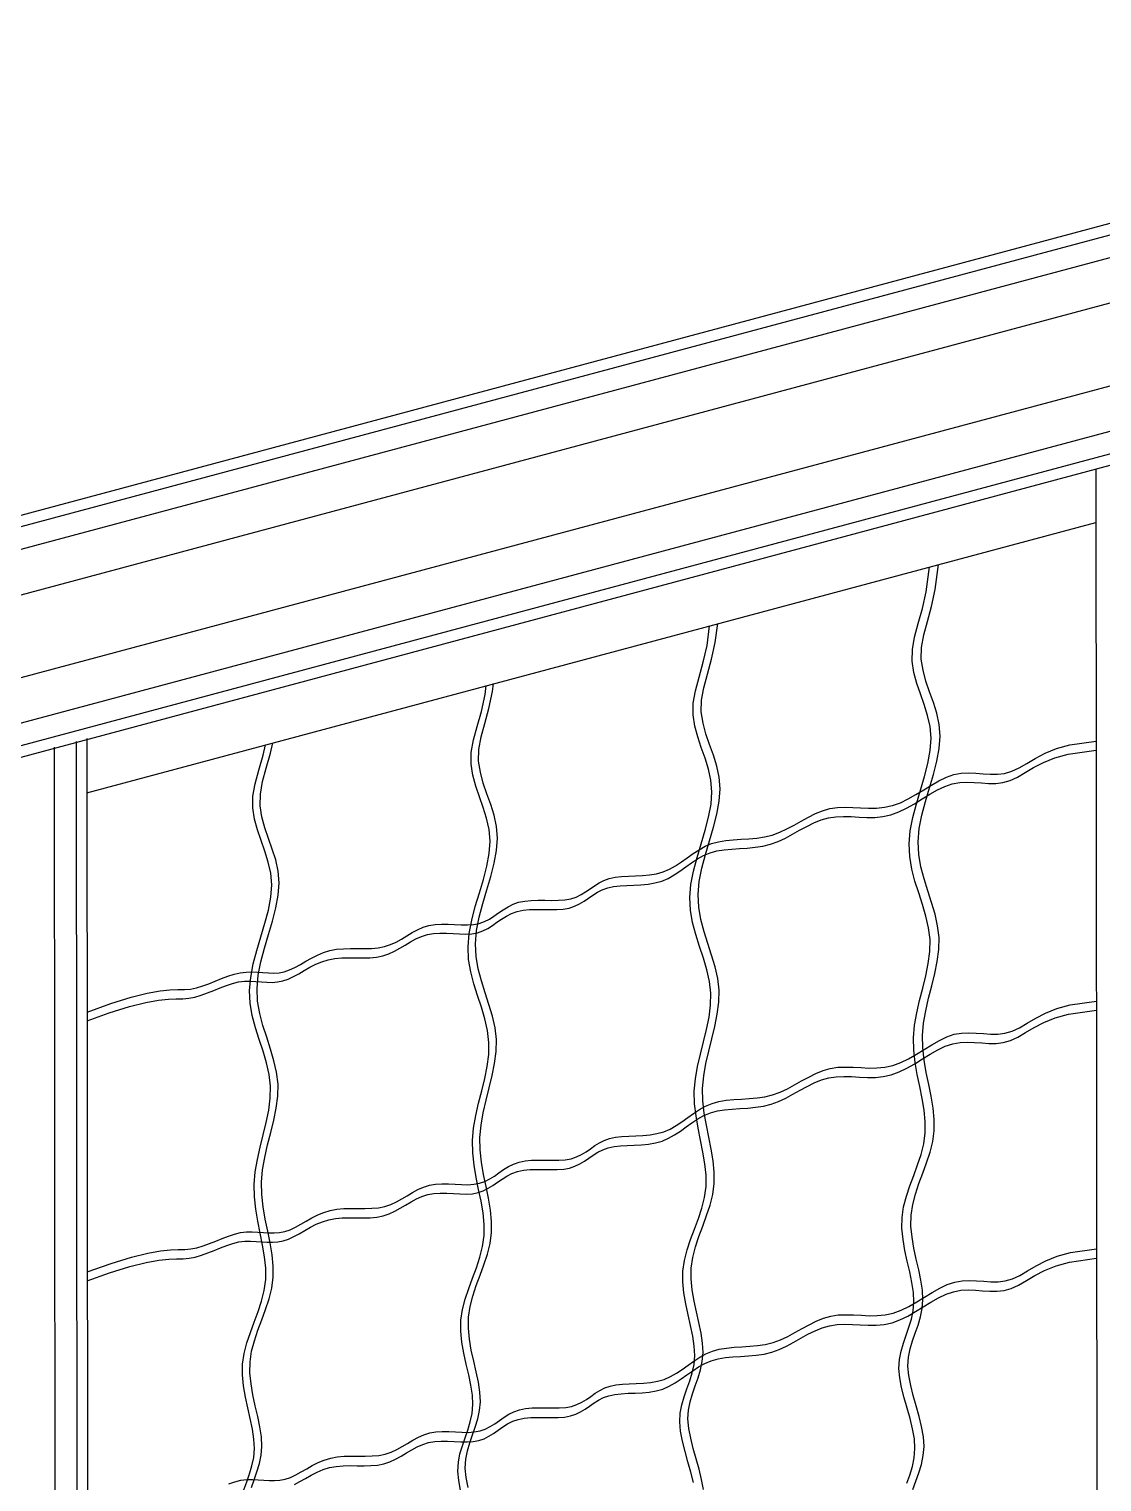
# Model space of a CAD drawing. Header units: millimetres. Extents: x -6218.7 to -6205.6, y -4425 to -4413.8.
# Drawn here: x -6211.57 to -6209.857, y -4417.045 to -4414.725 of the extents above; entities that cross this region are included whole.
import ezdxf

# ---------------------------------------------------------------- set-up
doc = ezdxf.new("R2010")
doc.units = ezdxf.units.MM
doc.header["$LTSCALE"] = 10
doc.layers.add('Termotécnica', color=7, linetype='Continuous')

msp = doc.modelspace()

# ---------------------------------------------------------------- linework, layer by layer
at = {"layer": 'Termotécnica', "color": 3}
for p, q in [((-6213.2471, -4415.9465), (-6208.6868, -4414.7246)), ((-6213.1504, -4416.3071), (-6208.6487, -4415.1007))]:
    msp.add_line(p, q, dxfattribs=at)
at = {"layer": 'Termotécnica', "color": 2}
for p, q in [((-6213.2425, -4415.9636), (-6208.6873, -4414.7431)), ((-6213.2334, -4415.9975), (-6208.6882, -4414.7796)), ((-6213.2153, -4416.0651), (-6208.6854, -4414.8513)), ((-6213.1822, -4416.1885), (-6208.6713, -4414.9798)), ((-6213.1641, -4416.2561), (-6208.6598, -4415.0492)), ((-6213.155, -4416.2899), (-6208.6524, -4415.0834)), ((-6209.8669, -4415.4272), (-6209.8644, -4417.8007)), ((-6211.4783, -4415.8576), (-6211.4758, -4418.3086))]:
    msp.add_line(p, q, dxfattribs=at)
at = {"layer": 'Termotécnica', "color": 4}
msp.add_line((-6211.4782, -4415.9443), (-6209.8668, -4415.5124), dxfattribs=at)
at = {"layer": 'Termotécnica', "color": 1}
for p, q in [((-6211.4953, -4415.8622), (-6211.4928, -4418.3047)), ((-6211.5303, -4415.8716), (-6211.5278, -4418.3141))]:
    msp.add_line(p, q, dxfattribs=at)
for points in [[(-6210.1687, -4417.0469), (-6210.164, -4417.0337), (-6210.1599, -4417.0201), (-6210.1569, -4417.0061), (-6210.1557, -4416.9914), (-6210.1567, -4416.976), (-6210.1596, -4416.9599), (-6210.1636, -4416.9434), (-6210.1682, -4416.9268), (-6210.1729, -4416.9103), (-6210.1771, -4416.894), (-6210.1801, -4416.8783), (-6210.1814, -4416.8633), (-6210.1806, -4416.8492), (-6210.178, -4416.8358), (-6210.1742, -4416.823), (-6210.1698, -4416.8103), (-6210.1654, -4416.7977), (-6210.1615, -4416.7848), (-6210.1586, -4416.7713), (-6210.1574, -4416.7572), (-6210.1582, -4416.742), (-6210.1607, -4416.7261), (-6210.1641, -4416.7094), (-6210.168, -4416.6923), (-6210.1718, -4416.6749), (-6210.1748, -4416.6573), (-6210.1765, -4416.6397), (-6210.1764, -4416.6223), (-6210.1739, -4416.6053), (-6210.1695, -4416.5885), (-6210.164, -4416.5718), (-6210.1578, -4416.5552), (-6210.1516, -4416.5385), (-6210.1461, -4416.5217), (-6210.1418, -4416.5047), (-6210.1394, -4416.4872), (-6210.1394, -4416.4693), (-6210.1412, -4416.451), (-6210.1444, -4416.4324), (-6210.1482, -4416.4134), (-6210.1521, -4416.3941), (-6210.1554, -4416.3747), (-6210.1576, -4416.355), (-6210.1581, -4416.3353), (-6210.1563, -4416.3155), (-6210.1529, -4416.2957), (-6210.1483, -4416.2758), (-6210.1433, -4416.2561), (-6210.1385, -4416.2365), (-6210.1346, -4416.217), (-6210.1321, -4416.1977), (-6210.1317, -4416.1787), (-6210.1339, -4416.1599), (-6210.1382, -4416.1413), (-6210.1437, -4416.1227), (-6210.1498, -4416.104), (-6210.1558, -4416.0851), (-6210.1608, -4416.0659), (-6210.1642, -4416.0461), (-6210.1652, -4416.0258), (-6210.1634, -4416.0049), (-6210.1592, -4415.9834), (-6210.1535, -4415.9617), (-6210.1471, -4415.94), (-6210.1407, -4415.9184), (-6210.1352, -4415.8973), (-6210.1314, -4415.8768), (-6210.13, -4415.8571), (-6210.1315, -4415.8385), (-6210.1355, -4415.8207), (-6210.1409, -4415.8034), (-6210.1469, -4415.7864), (-6210.1527, -4415.7694), (-6210.1574, -4415.7521), (-6210.1601, -4415.7342), (-6210.1598, -4415.7155), (-6210.1563, -4415.6956), (-6210.1504, -4415.674), (-6210.1438, -4415.6501), (-6210.1378, -4415.6232), (-6210.1328, -4415.5833)], [(-6210.159, -4417.0566), (-6210.1543, -4417.0434), (-6210.1496, -4417.0302), (-6210.1454, -4417.0167), (-6210.1424, -4417.0027), (-6210.1413, -4416.988), (-6210.1423, -4416.9725), (-6210.1451, -4416.9564), (-6210.1491, -4416.94), (-6210.1538, -4416.9234), (-6210.1585, -4416.9068), (-6210.1626, -4416.8905), (-6210.1656, -4416.8748), (-6210.1669, -4416.8598), (-6210.1661, -4416.8457), (-6210.1635, -4416.8324), (-6210.1598, -4416.8195), (-6210.1554, -4416.8069), (-6210.1509, -4416.7942), (-6210.147, -4416.7813), (-6210.1442, -4416.7679), (-6210.143, -4416.7537), (-6210.1438, -4416.7386), (-6210.1462, -4416.7226), (-6210.1496, -4416.706), (-6210.1536, -4416.6889), (-6210.1573, -4416.6714), (-6210.1604, -4416.6538), (-6210.1621, -4416.6363), (-6210.1619, -4416.6189), (-6210.1594, -4416.6018), (-6210.1551, -4416.585), (-6210.1495, -4416.5683), (-6210.1433, -4416.5517), (-6210.1371, -4416.5351), (-6210.1316, -4416.5183), (-6210.1273, -4416.5012), (-6210.125, -4416.4838), (-6210.1249, -4416.4659), (-6210.1268, -4416.4476), (-6210.1299, -4416.4289), (-6210.1337, -4416.4099), (-6210.1376, -4416.3907), (-6210.141, -4416.3712), (-6210.1432, -4416.3516), (-6210.1436, -4416.3318), (-6210.1419, -4416.312), (-6210.1384, -4416.2922), (-6210.1339, -4416.2724), (-6210.1289, -4416.2526), (-6210.1241, -4416.233), (-6210.1201, -4416.2135), (-6210.1176, -4416.1943), (-6210.1173, -4416.1752), (-6210.1195, -4416.1564), (-6210.1237, -4416.1378), (-6210.1293, -4416.1192), (-6210.1354, -4416.1005), (-6210.1413, -4416.0816), (-6210.1464, -4416.0624), (-6210.1497, -4416.0427), (-6210.1508, -4416.0224), (-6210.1489, -4416.0014), (-6210.1447, -4415.98), (-6210.139, -4415.9583), (-6210.1326, -4415.9365), (-6210.1263, -4415.915), (-6210.1208, -4415.8938), (-6210.1169, -4415.8733), (-6210.1155, -4415.8537), (-6210.1171, -4415.835), (-6210.121, -4415.8172), (-6210.1264, -4415.7999), (-6210.1325, -4415.7829), (-6210.1383, -4415.7659), (-6210.1429, -4415.7486), (-6210.1456, -4415.7307), (-6210.1454, -4415.712), (-6210.1418, -4415.6922), (-6210.136, -4415.6706), (-6210.1293, -4415.6466), (-6210.1233, -4415.6197), (-6210.1183, -4415.5794)], [(-6210.5095, -4417.0455), (-6210.5136, -4417.0291), (-6210.5182, -4417.0125), (-6210.5229, -4416.9959), (-6210.5271, -4416.9796), (-6210.5301, -4416.9639), (-6210.5314, -4416.9489), (-6210.5305, -4416.9348), (-6210.528, -4416.9215), (-6210.5242, -4416.9086), (-6210.5198, -4416.896), (-6210.5154, -4416.8833), (-6210.5115, -4416.8704), (-6210.5086, -4416.857), (-6210.5074, -4416.8428), (-6210.5082, -4416.8277), (-6210.5106, -4416.8117), (-6210.5141, -4416.7951), (-6210.518, -4416.778), (-6210.5218, -4416.7605), (-6210.5248, -4416.7429), (-6210.5265, -4416.7254), (-6210.5263, -4416.708), (-6210.5239, -4416.6909), (-6210.5195, -4416.6741), (-6210.514, -4416.6574), (-6210.5078, -4416.6408), (-6210.5016, -4416.6242), (-6210.4961, -4416.6074), (-6210.4918, -4416.5903), (-6210.4894, -4416.5728), (-6210.4894, -4416.555), (-6210.4912, -4416.5367), (-6210.4943, -4416.518), (-6210.4982, -4416.499), (-6210.5021, -4416.4798), (-6210.5054, -4416.4603), (-6210.5076, -4416.4407), (-6210.5081, -4416.4209), (-6210.5063, -4416.4011), (-6210.5029, -4416.3813), (-6210.4983, -4416.3615), (-6210.4933, -4416.3417), (-6210.4885, -4416.3221), (-6210.4845, -4416.3026), (-6210.4821, -4416.2833), (-6210.4817, -4416.2643), (-6210.4839, -4416.2455), (-6210.4882, -4416.2269), (-6210.4937, -4416.2083), (-6210.4998, -4416.1896), (-6210.5058, -4416.1707), (-6210.5108, -4416.1515), (-6210.5142, -4416.1318), (-6210.5152, -4416.1115), (-6210.5134, -4416.0905), (-6210.5092, -4416.0691), (-6210.5035, -4416.0474), (-6210.4971, -4416.0256), (-6210.4907, -4416.004), (-6210.4852, -4415.9829), (-6210.4814, -4415.9624), (-6210.4799, -4415.9428), (-6210.4815, -4415.9241), (-6210.4854, -4415.9063), (-6210.4909, -4415.889), (-6210.4969, -4415.872), (-6210.5027, -4415.855), (-6210.5074, -4415.8377), (-6210.51, -4415.8198), (-6210.5098, -4415.8011), (-6210.5063, -4415.7812), (-6210.5004, -4415.7596), (-6210.4938, -4415.7357), (-6210.4878, -4415.7088), (-6210.4838, -4415.6774)], [(-6210.4935, -4417.0569), (-6210.4964, -4417.0408), (-6210.5004, -4417.0243), (-6210.505, -4417.0077), (-6210.5097, -4416.9912), (-6210.5139, -4416.9749), (-6210.5169, -4416.9592), (-6210.5182, -4416.9442), (-6210.5174, -4416.9301), (-6210.5148, -4416.9167), (-6210.511, -4416.9039), (-6210.5066, -4416.8912), (-6210.5022, -4416.8786), (-6210.4983, -4416.8657), (-6210.4954, -4416.8522), (-6210.4942, -4416.8381), (-6210.495, -4416.8229), (-6210.4974, -4416.807), (-6210.5009, -4416.7903), (-6210.5048, -4416.7732), (-6210.5086, -4416.7558), (-6210.5116, -4416.7382), (-6210.5133, -4416.7206), (-6210.5132, -4416.7032), (-6210.5107, -4416.6862), (-6210.5063, -4416.6694), (-6210.5008, -4416.6527), (-6210.4946, -4416.6361), (-6210.4884, -4416.6194), (-6210.4829, -4416.6026), (-6210.4786, -4416.5856), (-6210.4762, -4416.5681), (-6210.4762, -4416.5502), (-6210.478, -4416.5319), (-6210.4812, -4416.5133), (-6210.485, -4416.4943), (-6210.4889, -4416.475), (-6210.4922, -4416.4556), (-6210.4944, -4416.4359), (-6210.4949, -4416.4162), (-6210.4931, -4416.3964), (-6210.4897, -4416.3766), (-6210.4851, -4416.3567), (-6210.4801, -4416.337), (-6210.4753, -4416.3174), (-6210.4714, -4416.2979), (-6210.4689, -4416.2786), (-6210.4685, -4416.2596), (-6210.4707, -4416.2408), (-6210.475, -4416.2222), (-6210.4805, -4416.2036), (-6210.4866, -4416.1849), (-6210.4926, -4416.166), (-6210.4976, -4416.1468), (-6210.501, -4416.127), (-6210.502, -4416.1068), (-6210.5002, -4416.0858), (-6210.496, -4416.0643), (-6210.4903, -4416.0426), (-6210.4839, -4416.0209), (-6210.4775, -4415.9993), (-6210.472, -4415.9782), (-6210.4682, -4415.9577), (-6210.4668, -4415.938), (-6210.4683, -4415.9194), (-6210.4723, -4415.9016), (-6210.4777, -4415.8843), (-6210.4837, -4415.8673), (-6210.4895, -4415.8503), (-6210.4942, -4415.833), (-6210.4969, -4415.8151), (-6210.4966, -4415.7964), (-6210.4931, -4415.7765), (-6210.4872, -4415.7549), (-6210.4806, -4415.731), (-6210.4746, -4415.7041), (-6210.4708, -4415.6739)], [(-6210.8814, -4417.0581), (-6210.8844, -4417.0424), (-6210.8857, -4417.0274), (-6210.8849, -4417.0133), (-6210.8823, -4417), (-6210.8785, -4416.9871), (-6210.8741, -4416.9745), (-6210.8697, -4416.9618), (-6210.8658, -4416.9489), (-6210.8629, -4416.9355), (-6210.8617, -4416.9213), (-6210.8625, -4416.9062), (-6210.865, -4416.8902), (-6210.8684, -4416.8736), (-6210.8723, -4416.8565), (-6210.8761, -4416.839), (-6210.8791, -4416.8214), (-6210.8808, -4416.8039), (-6210.8807, -4416.7865), (-6210.8782, -4416.7694), (-6210.8738, -4416.7526), (-6210.8683, -4416.736), (-6210.8621, -4416.7193), (-6210.8559, -4416.7027), (-6210.8504, -4416.6859), (-6210.8461, -4416.6688), (-6210.8437, -4416.6514), (-6210.8437, -4416.6335), (-6210.8455, -4416.6152), (-6210.8487, -4416.5965), (-6210.8525, -4416.5775), (-6210.8564, -4416.5583), (-6210.8597, -4416.5388), (-6210.8619, -4416.5192), (-6210.8624, -4416.4994), (-6210.8606, -4416.4796), (-6210.8572, -4416.4598), (-6210.8526, -4416.44), (-6210.8476, -4416.4203), (-6210.8428, -4416.4006), (-6210.8389, -4416.3811), (-6210.8364, -4416.3619), (-6210.8361, -4416.3428), (-6210.8383, -4416.324), (-6210.8425, -4416.3054), (-6210.848, -4416.2868), (-6210.8542, -4416.2681), (-6210.8601, -4416.2492), (-6210.8651, -4416.23), (-6210.8685, -4416.2103), (-6210.8695, -4416.19), (-6210.8677, -4416.169), (-6210.8635, -4416.1476), (-6210.8578, -4416.1259), (-6210.8514, -4416.1041), (-6210.845, -4416.0826), (-6210.8395, -4416.0614), (-6210.8357, -4416.0409), (-6210.8343, -4416.0213), (-6210.8358, -4416.0026), (-6210.8398, -4415.9848), (-6210.8452, -4415.9675), (-6210.8512, -4415.9505), (-6210.857, -4415.9335), (-6210.8617, -4415.9162), (-6210.8644, -4415.8983), (-6210.8642, -4415.8796), (-6210.8606, -4415.8598), (-6210.8547, -4415.8382), (-6210.8481, -4415.8142), (-6210.8421, -4415.7873), (-6210.8403, -4415.773)], [(-6210.8695, -4417.0534), (-6210.8725, -4417.0377), (-6210.8738, -4417.0227), (-6210.873, -4417.0086), (-6210.8704, -4416.9953), (-6210.8666, -4416.9824), (-6210.8622, -4416.9697), (-6210.8578, -4416.9571), (-6210.8539, -4416.9442), (-6210.851, -4416.9308), (-6210.8498, -4416.9166), (-6210.8506, -4416.9014), (-6210.853, -4416.8855), (-6210.8565, -4416.8689), (-6210.8604, -4416.8517), (-6210.8642, -4416.8343), (-6210.8672, -4416.8167), (-6210.8689, -4416.7991), (-6210.8687, -4416.7818), (-6210.8663, -4416.7647), (-6210.8619, -4416.7479), (-6210.8564, -4416.7312), (-6210.8502, -4416.7146), (-6210.844, -4416.698), (-6210.8385, -4416.6811), (-6210.8342, -4416.6641), (-6210.8318, -4416.6466), (-6210.8318, -4416.6287), (-6210.8336, -4416.6105), (-6210.8368, -4416.5918), (-6210.8406, -4416.5728), (-6210.8445, -4416.5536), (-6210.8478, -4416.5341), (-6210.85, -4416.5145), (-6210.8505, -4416.4947), (-6210.8487, -4416.4749), (-6210.8453, -4416.4551), (-6210.8407, -4416.4353), (-6210.8357, -4416.4155), (-6210.8309, -4416.3959), (-6210.827, -4416.3764), (-6210.8245, -4416.3571), (-6210.8241, -4416.3381), (-6210.8263, -4416.3193), (-6210.8306, -4416.3007), (-6210.8361, -4416.2821), (-6210.8422, -4416.2634), (-6210.8482, -4416.2445), (-6210.8532, -4416.2253), (-6210.8566, -4416.2056), (-6210.8576, -4416.1853), (-6210.8558, -4416.1643), (-6210.8516, -4416.1429), (-6210.8459, -4416.1211), (-6210.8395, -4416.0994), (-6210.8331, -4416.0778), (-6210.8276, -4416.0567), (-6210.8238, -4416.0362), (-6210.8224, -4416.0165), (-6210.8239, -4415.9979), (-6210.8279, -4415.9801), (-6210.8333, -4415.9628), (-6210.8393, -4415.9458), (-6210.8451, -4415.9288), (-6210.8498, -4415.9115), (-6210.8525, -4415.8936), (-6210.8522, -4415.8749), (-6210.8487, -4415.855), (-6210.8428, -4415.8334), (-6210.8362, -4415.8095), (-6210.8302, -4415.7826), (-6210.8286, -4415.7699)], [(-6211.4779, -4416.2943), (-6211.44, -4416.2807), (-6211.4074, -4416.2707), (-6211.3816, -4416.2643), (-6211.3613, -4416.2607), (-6211.3455, -4416.259), (-6211.3329, -4416.2585), (-6211.3224, -4416.2583), (-6211.3128, -4416.2576), (-6211.3031, -4416.2557), (-6211.2932, -4416.2527), (-6211.2831, -4416.2491), (-6211.273, -4416.245), (-6211.2629, -4416.2409), (-6211.2529, -4416.2371), (-6211.243, -4416.2339), (-6211.2333, -4416.2316), (-6211.2239, -4416.2304), (-6211.2147, -4416.2302), (-6211.2057, -4416.2306), (-6211.1969, -4416.2313), (-6211.1882, -4416.2319), (-6211.1797, -4416.2321), (-6211.1712, -4416.2316), (-6211.1628, -4416.2299), (-6211.1543, -4416.227), (-6211.1458, -4416.223), (-6211.1372, -4416.2183), (-6211.1284, -4416.2133), (-6211.1193, -4416.2082), (-6211.11, -4416.2033), (-6211.1002, -4416.1992), (-6211.0901, -4416.196), (-6211.0794, -4416.1941), (-6211.0685, -4416.1932), (-6211.0573, -4416.1929), (-6211.046, -4416.1929), (-6211.0348, -4416.193), (-6211.0238, -4416.1927), (-6211.0132, -4416.1918), (-6211.0031, -4416.1899), (-6210.9935, -4416.1867), (-6210.9844, -4416.1825), (-6210.9757, -4416.1777), (-6210.9672, -4416.1726), (-6210.9587, -4416.1675), (-6210.95, -4416.1628), (-6210.9411, -4416.1589), (-6210.9318, -4416.156), (-6210.922, -4416.1543), (-6210.9118, -4416.1538), (-6210.9014, -4416.1539), (-6210.8909, -4416.1544), (-6210.8805, -4416.1549), (-6210.8703, -4416.155), (-6210.8607, -4416.1544), (-6210.8516, -4416.1528), (-6210.8432, -4416.1499), (-6210.8354, -4416.1459), (-6210.828, -4416.1412), (-6210.8207, -4416.1361), (-6210.8133, -4416.131), (-6210.8056, -4416.1262), (-6210.7975, -4416.1221), (-6210.7886, -4416.1189), (-6210.7789, -4416.117), (-6210.7685, -4416.116), (-6210.7577, -4416.1158), (-6210.7467, -4416.1159), (-6210.7357, -4416.1161), (-6210.725, -4416.1159), (-6210.7148, -4416.1152), (-6210.7054, -4416.1135), (-6210.6968, -4416.1107), (-6210.689, -4416.1068), (-6210.6817, -4416.1024), (-6210.6746, -4416.0976), (-6210.6676, -4416.0928), (-6210.6603, -4416.0882), (-6210.6524, -4416.0842), (-6210.6439, -4416.0811), (-6210.6344, -4416.0791), (-6210.6242, -4416.078), (-6210.6134, -4416.0773), (-6210.6022, -4416.0769), (-6210.5908, -4416.0763), (-6210.5795, -4416.0753), (-6210.5683, -4416.0734), (-6210.5576, -4416.0704), (-6210.5475, -4416.0661), (-6210.5379, -4416.0606), (-6210.5285, -4416.0544), (-6210.5193, -4416.0479), (-6210.5101, -4416.0413), (-6210.5006, -4416.0351), (-6210.4908, -4416.0296), (-6210.4805, -4416.0253), (-6210.4694, -4416.0223), (-6210.4579, -4416.0204), (-6210.4458, -4416.0192), (-6210.4335, -4416.0184), (-6210.421, -4416.0176), (-6210.4084, -4416.0165), (-6210.396, -4416.0146), (-6210.3837, -4416.0116), (-6210.3718, -4416.0072), (-6210.3601, -4416.0018), (-6210.3487, -4415.9957), (-6210.3373, -4415.9894), (-6210.326, -4415.9831), (-6210.3147, -4415.9775), (-6210.3032, -4415.9728), (-6210.2915, -4415.9694), (-6210.2796, -4415.9676), (-6210.2674, -4415.9672), (-6210.255, -4415.9675), (-6210.2425, -4415.9682), (-6210.2298, -4415.9687), (-6210.2171, -4415.9686), (-6210.2044, -4415.9674), (-6210.1917, -4415.9647), (-6210.1791, -4415.9601), (-6210.1666, -4415.954), (-6210.1541, -4415.9468), (-6210.1418, -4415.9393), (-6210.1296, -4415.9318), (-6210.1174, -4415.9249), (-6210.1054, -4415.9191), (-6210.0936, -4415.915), (-6210.0818, -4415.9129), (-6210.0702, -4415.9123), (-6210.0586, -4415.9128), (-6210.0471, -4415.9137), (-6210.0357, -4415.9145), (-6210.0242, -4415.9145), (-6210.0128, -4415.9132), (-6210.0013, -4415.9099), (-6209.9896, -4415.9044), (-6209.9773, -4415.8972), (-6209.9636, -4415.8892), (-6209.948, -4415.881), (-6209.9299, -4415.8736), (-6209.9086, -4415.8678), (-6209.8665, -4415.8619)], [(-6211.2154, -4417.0537), (-6211.211, -4417.0411), (-6211.2065, -4417.0284), (-6211.2026, -4417.0155), (-6211.1998, -4417.0021), (-6211.1986, -4416.9879), (-6211.1994, -4416.9728), (-6211.2018, -4416.9568), (-6211.2053, -4416.9402), (-6211.2092, -4416.9231), (-6211.2129, -4416.9056), (-6211.216, -4416.888), (-6211.2177, -4416.8705), (-6211.2175, -4416.8531), (-6211.215, -4416.836), (-6211.2107, -4416.8192), (-6211.2051, -4416.8025), (-6211.1989, -4416.7859), (-6211.1928, -4416.7693), (-6211.1872, -4416.7525), (-6211.183, -4416.7354), (-6211.1806, -4416.7179), (-6211.1805, -4416.7001), (-6211.1824, -4416.6818), (-6211.1855, -4416.6631), (-6211.1893, -4416.6441), (-6211.1932, -4416.6249), (-6211.1966, -4416.6054), (-6211.1988, -4416.5858), (-6211.1992, -4416.566), (-6211.1975, -4416.5462), (-6211.194, -4416.5264), (-6211.1895, -4416.5066), (-6211.1845, -4416.4868), (-6211.1797, -4416.4672), (-6211.1757, -4416.4477), (-6211.1732, -4416.4284), (-6211.1729, -4416.4094), (-6211.1751, -4416.3906), (-6211.1793, -4416.372), (-6211.1849, -4416.3534), (-6211.191, -4416.3347), (-6211.1969, -4416.3158), (-6211.202, -4416.2966), (-6211.2054, -4416.2769), (-6211.2064, -4416.2566), (-6211.2045, -4416.2356), (-6211.2004, -4416.2142), (-6211.1947, -4416.1925), (-6211.1882, -4416.1707), (-6211.1819, -4416.1491), (-6211.1764, -4416.128), (-6211.1725, -4416.1075), (-6211.1711, -4416.0878), (-6211.1727, -4416.0692), (-6211.1766, -4416.0514), (-6211.182, -4416.0341), (-6211.1881, -4416.0171), (-6211.1939, -4416.0001), (-6211.1985, -4415.9828), (-6211.2012, -4415.9649), (-6211.201, -4415.9462), (-6211.1974, -4415.9263), (-6211.1916, -4415.9047), (-6211.1849, -4415.8808), (-6211.1813, -4415.8644)], [(-6211.4779, -4416.3081), (-6211.4426, -4416.2955), (-6211.41, -4416.2854), (-6211.3841, -4416.279), (-6211.3639, -4416.2754), (-6211.348, -4416.2738), (-6211.3354, -4416.2733), (-6211.3249, -4416.2731), (-6211.3153, -4416.2724), (-6211.3056, -4416.2704), (-6211.2957, -4416.2675), (-6211.2857, -4416.2638), (-6211.2756, -4416.2598), (-6211.2655, -4416.2557), (-6211.2554, -4416.2518), (-6211.2455, -4416.2486), (-6211.2358, -4416.2463), (-6211.2264, -4416.2452), (-6211.2172, -4416.245), (-6211.2082, -4416.2454), (-6211.1994, -4416.2461), (-6211.1908, -4416.2467), (-6211.1822, -4416.2469), (-6211.1738, -4416.2463), (-6211.1653, -4416.2447), (-6211.1569, -4416.2418), (-6211.1484, -4416.2378), (-6211.1397, -4416.2331), (-6211.1309, -4416.228), (-6211.1219, -4416.2229), (-6211.1125, -4416.2181), (-6211.1028, -4416.2139), (-6211.0926, -4416.2108), (-6211.082, -4416.2088), (-6211.071, -4416.2079), (-6211.0598, -4416.2076), (-6211.0485, -4416.2077), (-6211.0373, -4416.2078), (-6211.0264, -4416.2075), (-6211.0157, -4416.2066), (-6211.0056, -4416.2046), (-6210.996, -4416.2014), (-6210.987, -4416.1973), (-6210.9782, -4416.1925), (-6210.9697, -4416.1874), (-6210.9612, -4416.1823), (-6210.9526, -4416.1776), (-6210.9437, -4416.1736), (-6210.9344, -4416.1707), (-6210.9246, -4416.1691), (-6210.9144, -4416.1685), (-6210.9039, -4416.1686), (-6210.8934, -4416.1691), (-6210.883, -4416.1696), (-6210.8729, -4416.1697), (-6210.8632, -4416.1692), (-6210.8541, -4416.1676), (-6210.8457, -4416.1646), (-6210.8379, -4416.1607), (-6210.8305, -4416.156), (-6210.8232, -4416.1509), (-6210.8158, -4416.1458), (-6210.8082, -4416.141), (-6210.8, -4416.1368), (-6210.7912, -4416.1337), (-6210.7815, -4416.1317), (-6210.7711, -4416.1308), (-6210.7603, -4416.1306), (-6210.7492, -4416.1307), (-6210.7383, -4416.1308), (-6210.7275, -4416.1307), (-6210.7173, -4416.1299), (-6210.7079, -4416.1283), (-6210.6993, -4416.1254), (-6210.6915, -4416.1216), (-6210.6842, -4416.1171), (-6210.6772, -4416.1123), (-6210.6701, -4416.1075), (-6210.6628, -4416.103), (-6210.655, -4416.099), (-6210.6464, -4416.0959), (-6210.637, -4416.0939), (-6210.6267, -4416.0927), (-6210.6159, -4416.0921), (-6210.6047, -4416.0917), (-6210.5933, -4416.0911), (-6210.582, -4416.09), (-6210.5709, -4416.0882), (-6210.5602, -4416.0852), (-6210.5501, -4416.0808), (-6210.5404, -4416.0754), (-6210.5311, -4416.0692), (-6210.5219, -4416.0626), (-6210.5126, -4416.0561), (-6210.5032, -4416.0499), (-6210.4934, -4416.0444), (-6210.483, -4416.04), (-6210.472, -4416.037), (-6210.4604, -4416.0351), (-6210.4484, -4416.034), (-6210.436, -4416.0332), (-6210.4235, -4416.0324), (-6210.411, -4416.0312), (-6210.3985, -4416.0293), (-6210.3862, -4416.0263), (-6210.3743, -4416.022), (-6210.3627, -4416.0166), (-6210.3512, -4416.0105), (-6210.3399, -4416.0041), (-6210.3286, -4415.9979), (-6210.3172, -4415.9922), (-6210.3057, -4415.9875), (-6210.294, -4415.9841), (-6210.2821, -4415.9824), (-6210.2699, -4415.9819), (-6210.2575, -4415.9823), (-6210.245, -4415.9829), (-6210.2324, -4415.9835), (-6210.2197, -4415.9834), (-6210.207, -4415.9822), (-6210.1943, -4415.9795), (-6210.1817, -4415.9748), (-6210.1691, -4415.9687), (-6210.1567, -4415.9616), (-6210.1443, -4415.954), (-6210.1321, -4415.9465), (-6210.12, -4415.9396), (-6210.108, -4415.9339), (-6210.0961, -4415.9297), (-6210.0843, -4415.9276), (-6210.0727, -4415.9271), (-6210.0612, -4415.9276), (-6210.0497, -4415.9285), (-6210.0382, -4415.9292), (-6210.0268, -4415.9292), (-6210.0153, -4415.9279), (-6210.0038, -4415.9247), (-6209.9922, -4415.9192), (-6209.9798, -4415.912), (-6209.9662, -4415.9039), (-6209.9506, -4415.8958), (-6209.9324, -4415.8884), (-6209.9111, -4415.8825), (-6209.8664, -4415.8763)], [(-6211.2273, -4417.0572), (-6211.2229, -4417.0445), (-6211.2185, -4417.0319), (-6211.2145, -4417.0189), (-6211.2117, -4417.0055), (-6211.2105, -4416.9913), (-6211.2113, -4416.9762), (-6211.2137, -4416.9603), (-6211.2172, -4416.9436), (-6211.2211, -4416.9265), (-6211.2248, -4416.9091), (-6211.2279, -4416.8915), (-6211.2296, -4416.8739), (-6211.2294, -4416.8565), (-6211.2269, -4416.8395), (-6211.2226, -4416.8226), (-6211.217, -4416.806), (-6211.2108, -4416.7894), (-6211.2047, -4416.7727), (-6211.1991, -4416.7559), (-6211.1949, -4416.7388), (-6211.1925, -4416.7214), (-6211.1924, -4416.7035), (-6211.1943, -4416.6852), (-6211.1974, -4416.6666), (-6211.2012, -4416.6476), (-6211.2051, -4416.6283), (-6211.2085, -4416.6089), (-6211.2107, -4416.5892), (-6211.2111, -4416.5695), (-6211.2094, -4416.5497), (-6211.2059, -4416.5298), (-6211.2014, -4416.51), (-6211.1964, -4416.4903), (-6211.1916, -4416.4707), (-6211.1876, -4416.4512), (-6211.1852, -4416.4319), (-6211.1848, -4416.4129), (-6211.187, -4416.3941), (-6211.1913, -4416.3755), (-6211.1968, -4416.3569), (-6211.2029, -4416.3382), (-6211.2089, -4416.3193), (-6211.2139, -4416.3), (-6211.2173, -4416.2803), (-6211.2183, -4416.26), (-6211.2164, -4416.2391), (-6211.2123, -4416.2176), (-6211.2066, -4416.1959), (-6211.2001, -4416.1742), (-6211.1938, -4416.1526), (-6211.1883, -4416.1315), (-6211.1844, -4416.1109), (-6211.183, -4416.0913), (-6211.1846, -4416.0727), (-6211.1885, -4416.0549), (-6211.194, -4416.0376), (-6211.2, -4416.0206), (-6211.2058, -4416.0036), (-6211.2105, -4415.9863), (-6211.2131, -4415.9684), (-6211.2129, -4415.9497), (-6211.2093, -4415.9298), (-6211.2035, -4415.9082), (-6211.1968, -4415.8843), (-6211.1931, -4415.8676)], [(-6211.4774, -4416.7093), (-6211.4394, -4416.6957), (-6211.4068, -4416.6856), (-6211.3809, -4416.6792), (-6211.3607, -4416.6756), (-6211.3448, -4416.674), (-6211.3323, -4416.6735), (-6211.3217, -4416.6733), (-6211.3121, -4416.6726), (-6211.3024, -4416.6707), (-6211.2925, -4416.6677), (-6211.2825, -4416.664), (-6211.2724, -4416.66), (-6211.2623, -4416.6559), (-6211.2522, -4416.652), (-6211.2423, -4416.6488), (-6211.2326, -4416.6465), (-6211.2232, -4416.6454), (-6211.214, -4416.6452), (-6211.2051, -4416.6456), (-6211.1963, -4416.6463), (-6211.1876, -4416.6469), (-6211.179, -4416.6471), (-6211.1706, -4416.6465), (-6211.1621, -4416.6449), (-6211.1537, -4416.642), (-6211.1452, -4416.638), (-6211.1366, -4416.6333), (-6211.1277, -4416.6282), (-6211.1187, -4416.6231), (-6211.1093, -4416.6183), (-6211.0996, -4416.6142), (-6211.0894, -4416.611), (-6211.0788, -4416.609), (-6211.0678, -4416.6081), (-6211.0566, -4416.6078), (-6211.0454, -4416.6079), (-6211.0342, -4416.608), (-6211.0232, -4416.6077), (-6211.0125, -4416.6068), (-6211.0024, -4416.6048), (-6210.9929, -4416.6017), (-6210.9838, -4416.5975), (-6210.9751, -4416.5927), (-6210.9665, -4416.5876), (-6210.958, -4416.5825), (-6210.9494, -4416.5778), (-6210.9405, -4416.5738), (-6210.9312, -4416.5709), (-6210.9214, -4416.5693), (-6210.9112, -4416.5687), (-6210.9007, -4416.5689), (-6210.8902, -4416.5693), (-6210.8798, -4416.5698), (-6210.8697, -4416.57), (-6210.86, -4416.5694), (-6210.8509, -4416.5678), (-6210.8426, -4416.5648), (-6210.8348, -4416.5609), (-6210.8273, -4416.5562), (-6210.82, -4416.5511), (-6210.8126, -4416.546), (-6210.805, -4416.5412), (-6210.7968, -4416.537), (-6210.788, -4416.5339), (-6210.7783, -4416.5319), (-6210.7679, -4416.531), (-6210.7571, -4416.5308), (-6210.7461, -4416.5309), (-6210.7351, -4416.531), (-6210.7244, -4416.5309), (-6210.7142, -4416.5301), (-6210.7047, -4416.5285), (-6210.6962, -4416.5256), (-6210.6884, -4416.5218), (-6210.681, -4416.5173), (-6210.674, -4416.5126), (-6210.6669, -4416.5077), (-6210.6596, -4416.5032), (-6210.6518, -4416.4992), (-6210.6433, -4416.4961), (-6210.6338, -4416.4941), (-6210.6236, -4416.4929), (-6210.6127, -4416.4923), (-6210.6015, -4416.4919), (-6210.5902, -4416.4913), (-6210.5788, -4416.4903), (-6210.5677, -4416.4884), (-6210.557, -4416.4854), (-6210.5469, -4416.4811), (-6210.5372, -4416.4756), (-6210.5279, -4416.4694), (-6210.5187, -4416.4628), (-6210.5094, -4416.4563), (-6210.5, -4416.4501), (-6210.4902, -4416.4446), (-6210.4798, -4416.4402), (-6210.4688, -4416.4372), (-6210.4572, -4416.4353), (-6210.4452, -4416.4342), (-6210.4328, -4416.4334), (-6210.4203, -4416.4326), (-6210.4078, -4416.4314), (-6210.3953, -4416.4296), (-6210.3831, -4416.4265), (-6210.3711, -4416.4222), (-6210.3595, -4416.4168), (-6210.348, -4416.4107), (-6210.3367, -4416.4043), (-6210.3254, -4416.3981), (-6210.314, -4416.3924), (-6210.3025, -4416.3877), (-6210.2909, -4416.3844), (-6210.2789, -4416.3826), (-6210.2667, -4416.3821), (-6210.2544, -4416.3825), (-6210.2418, -4416.3831), (-6210.2292, -4416.3837), (-6210.2165, -4416.3836), (-6210.2038, -4416.3824), (-6210.1911, -4416.3797), (-6210.1785, -4416.375), (-6210.1659, -4416.3689), (-6210.1535, -4416.3618), (-6210.1412, -4416.3542), (-6210.1289, -4416.3467), (-6210.1168, -4416.3398), (-6210.1048, -4416.3341), (-6210.0929, -4416.3299), (-6210.0812, -4416.3278), (-6210.0695, -4416.3273), (-6210.058, -4416.3278), (-6210.0465, -4416.3287), (-6210.035, -4416.3294), (-6210.0236, -4416.3294), (-6210.0121, -4416.3281), (-6210.0006, -4416.3249), (-6209.989, -4416.3194), (-6209.9766, -4416.3122), (-6209.963, -4416.3041), (-6209.9474, -4416.296), (-6209.9292, -4416.2886), (-6209.9079, -4416.2827), (-6209.866, -4416.2769)], [(-6211.4774, -4416.7234), (-6211.4419, -4416.7107), (-6211.4093, -4416.7006), (-6211.3835, -4416.6942), (-6211.3632, -4416.6906), (-6211.3474, -4416.689), (-6211.3348, -4416.6885), (-6211.3243, -4416.6883), (-6211.3147, -4416.6876), (-6211.305, -4416.6856), (-6211.2951, -4416.6827), (-6211.285, -4416.679), (-6211.2749, -4416.675), (-6211.2648, -4416.6708), (-6211.2548, -4416.667), (-6211.2449, -4416.6638), (-6211.2352, -4416.6615), (-6211.2258, -4416.6604), (-6211.2166, -4416.6602), (-6211.2076, -4416.6606), (-6211.1988, -4416.6613), (-6211.1901, -4416.6618), (-6211.1816, -4416.662), (-6211.1731, -4416.6615), (-6211.1647, -4416.6599), (-6211.1562, -4416.657), (-6211.1477, -4416.653), (-6211.1391, -4416.6483), (-6211.1303, -4416.6432), (-6211.1212, -4416.6381), (-6211.1119, -4416.6333), (-6211.1021, -4416.6291), (-6211.092, -4416.626), (-6211.0813, -4416.624), (-6211.0703, -4416.6231), (-6211.0592, -4416.6228), (-6211.0479, -4416.6229), (-6211.0367, -4416.6229), (-6211.0257, -4416.6227), (-6211.0151, -4416.6217), (-6211.0049, -4416.6198), (-6210.9954, -4416.6166), (-6210.9863, -4416.6125), (-6210.9776, -4416.6077), (-6210.9691, -4416.6026), (-6210.9605, -4416.5975), (-6210.9519, -4416.5928), (-6210.943, -4416.5888), (-6210.9337, -4416.5859), (-6210.9239, -4416.5843), (-6210.9137, -4416.5837), (-6210.9033, -4416.5838), (-6210.8928, -4416.5843), (-6210.8824, -4416.5848), (-6210.8722, -4416.5849), (-6210.8625, -4416.5844), (-6210.8535, -4416.5827), (-6210.8451, -4416.5798), (-6210.8373, -4416.5758), (-6210.8299, -4416.5712), (-6210.8226, -4416.5661), (-6210.8152, -4416.561), (-6210.8075, -4416.5562), (-6210.7994, -4416.552), (-6210.7905, -4416.5489), (-6210.7808, -4416.5469), (-6210.7704, -4416.546), (-6210.7596, -4416.5457), (-6210.7486, -4416.5459), (-6210.7376, -4416.546), (-6210.7269, -4416.5459), (-6210.7167, -4416.5451), (-6210.7072, -4416.5434), (-6210.6987, -4416.5406), (-6210.6909, -4416.5368), (-6210.6836, -4416.5323), (-6210.6765, -4416.5275), (-6210.6695, -4416.5227), (-6210.6621, -4416.5181), (-6210.6543, -4416.5142), (-6210.6458, -4416.5111), (-6210.6363, -4416.5091), (-6210.6261, -4416.5079), (-6210.6153, -4416.5073), (-6210.6041, -4416.5069), (-6210.5927, -4416.5063), (-6210.5813, -4416.5052), (-6210.5702, -4416.5034), (-6210.5595, -4416.5004), (-6210.5494, -4416.496), (-6210.5398, -4416.4906), (-6210.5304, -4416.4844), (-6210.5212, -4416.4778), (-6210.512, -4416.4712), (-6210.5025, -4416.465), (-6210.4927, -4416.4596), (-6210.4823, -4416.4552), (-6210.4713, -4416.4522), (-6210.4597, -4416.4503), (-6210.4477, -4416.4492), (-6210.4354, -4416.4484), (-6210.4229, -4416.4476), (-6210.4103, -4416.4464), (-6210.3978, -4416.4445), (-6210.3856, -4416.4415), (-6210.3737, -4416.4372), (-6210.362, -4416.4318), (-6210.3506, -4416.4257), (-6210.3392, -4416.4193), (-6210.3279, -4416.4131), (-6210.3166, -4416.4074), (-6210.3051, -4416.4027), (-6210.2934, -4416.3993), (-6210.2815, -4416.3976), (-6210.2693, -4416.3971), (-6210.2569, -4416.3974), (-6210.2444, -4416.3981), (-6210.2317, -4416.3986), (-6210.219, -4416.3986), (-6210.2063, -4416.3974), (-6210.1936, -4416.3946), (-6210.181, -4416.39), (-6210.1685, -4416.3839), (-6210.156, -4416.3768), (-6210.1437, -4416.3692), (-6210.1315, -4416.3617), (-6210.1193, -4416.3548), (-6210.1073, -4416.349), (-6210.0954, -4416.3449), (-6210.0837, -4416.3428), (-6210.0721, -4416.3423), (-6210.0605, -4416.3428), (-6210.049, -4416.3437), (-6210.0376, -4416.3444), (-6210.0261, -4416.3444), (-6210.0147, -4416.3431), (-6210.0032, -4416.3399), (-6209.9915, -4416.3344), (-6209.9792, -4416.3272), (-6209.9655, -4416.3191), (-6209.9499, -4416.311), (-6209.9318, -4416.3036), (-6209.9105, -4416.2977), (-6209.866, -4416.2915)], [(-6211.2516, -4417.0476), (-6211.2417, -4417.0443), (-6211.232, -4417.042), (-6211.2226, -4417.0409), (-6211.2134, -4417.0407), (-6211.2044, -4417.0411), (-6211.1956, -4417.0418), (-6211.187, -4417.0424), (-6211.1784, -4417.0426), (-6211.1699, -4417.042), (-6211.1615, -4417.0404), (-6211.153, -4417.0375), (-6211.1445, -4417.0335), (-6211.1359, -4417.0288), (-6211.1271, -4417.0237), (-6211.1181, -4417.0186), (-6211.1087, -4417.0138), (-6211.099, -4417.0097), (-6211.0888, -4417.0065), (-6211.0782, -4417.0046), (-6211.0672, -4417.0036), (-6211.056, -4417.0034), (-6211.0447, -4417.0034), (-6211.0335, -4417.0035), (-6211.0225, -4417.0032), (-6211.0119, -4417.0023), (-6211.0018, -4417.0003), (-6210.9922, -4416.9972), (-6210.9832, -4416.993), (-6210.9744, -4416.9882), (-6210.9659, -4416.9831), (-6210.9574, -4416.978), (-6210.9488, -4416.9733), (-6210.9399, -4416.9693), (-6210.9306, -4416.9664), (-6210.9208, -4416.9648), (-6210.9105, -4416.9642), (-6210.9001, -4416.9644), (-6210.8896, -4416.9649), (-6210.8792, -4416.9653), (-6210.8691, -4416.9655), (-6210.8594, -4416.9649), (-6210.8503, -4416.9633), (-6210.8419, -4416.9604), (-6210.8341, -4416.9564), (-6210.8267, -4416.9517), (-6210.8194, -4416.9466), (-6210.812, -4416.9415), (-6210.8044, -4416.9367), (-6210.7962, -4416.9326), (-6210.7873, -4416.9294), (-6210.7776, -4416.9275), (-6210.7673, -4416.9265), (-6210.7565, -4416.9263), (-6210.7454, -4416.9264), (-6210.7344, -4416.9266), (-6210.7237, -4416.9264), (-6210.7135, -4416.9257), (-6210.7041, -4416.924), (-6210.6955, -4416.9211), (-6210.6877, -4416.9173), (-6210.6804, -4416.9129), (-6210.6733, -4416.9081), (-6210.6663, -4416.9032), (-6210.659, -4416.8987), (-6210.6512, -4416.8947), (-6210.6426, -4416.8916), (-6210.6332, -4416.8896), (-6210.6229, -4416.8884), (-6210.6121, -4416.8878), (-6210.6009, -4416.8874), (-6210.5895, -4416.8868), (-6210.5782, -4416.8858), (-6210.5671, -4416.8839), (-6210.5564, -4416.8809), (-6210.5463, -4416.8766), (-6210.5366, -4416.8711), (-6210.5273, -4416.8649), (-6210.5181, -4416.8583), (-6210.5088, -4416.8518), (-6210.4994, -4416.8456), (-6210.4895, -4416.8401), (-6210.4792, -4416.8358), (-6210.4682, -4416.8328), (-6210.4566, -4416.8309), (-6210.4445, -4416.8297), (-6210.4322, -4416.8289), (-6210.4197, -4416.8281), (-6210.4071, -4416.827), (-6210.3947, -4416.8251), (-6210.3824, -4416.8221), (-6210.3705, -4416.8177), (-6210.3588, -4416.8123), (-6210.3474, -4416.8062), (-6210.336, -4416.7998), (-6210.3247, -4416.7936), (-6210.3134, -4416.788), (-6210.3019, -4416.7832), (-6210.2902, -4416.7799), (-6210.2783, -4416.7781), (-6210.2661, -4416.7776), (-6210.2537, -4416.778), (-6210.2412, -4416.7786), (-6210.2286, -4416.7792), (-6210.2159, -4416.7791), (-6210.2031, -4416.7779), (-6210.1905, -4416.7752), (-6210.1778, -4416.7706), (-6210.1653, -4416.7644), (-6210.1529, -4416.7573), (-6210.1405, -4416.7498), (-6210.1283, -4416.7423), (-6210.1162, -4416.7354), (-6210.1042, -4416.7296), (-6210.0923, -4416.7255), (-6210.0805, -4416.7233), (-6210.0689, -4416.7228), (-6210.0573, -4416.7233), (-6210.0459, -4416.7242), (-6210.0344, -4416.725), (-6210.023, -4416.725), (-6210.0115, -4416.7236), (-6210, -4416.7204), (-6209.9883, -4416.7149), (-6209.976, -4416.7077), (-6209.9623, -4416.6997), (-6209.9467, -4416.6915), (-6209.9286, -4416.6841), (-6209.9073, -4416.6782), (-6209.8656, -4416.6724)], [(-6211.1465, -4417.0489), (-6211.1378, -4417.0442), (-6211.129, -4417.0391), (-6211.12, -4417.034), (-6211.1106, -4417.0292), (-6211.1009, -4417.0251), (-6211.0907, -4417.0219), (-6211.0801, -4417.02), (-6211.0691, -4417.019), (-6211.0579, -4417.0187), (-6211.0466, -4417.0188), (-6211.0354, -4417.0189), (-6211.0245, -4417.0186), (-6211.0138, -4417.0177), (-6211.0037, -4417.0157), (-6210.9941, -4417.0126), (-6210.9851, -4417.0084), (-6210.9764, -4417.0036), (-6210.9678, -4416.9985), (-6210.9593, -4416.9934), (-6210.9507, -4416.9887), (-6210.9418, -4416.9847), (-6210.9325, -4416.9818), (-6210.9227, -4416.9802), (-6210.9125, -4416.9796), (-6210.902, -4416.9798), (-6210.8915, -4416.9802), (-6210.8811, -4416.9807), (-6210.871, -4416.9809), (-6210.8613, -4416.9803), (-6210.8522, -4416.9787), (-6210.8439, -4416.9757), (-6210.8361, -4416.9718), (-6210.8286, -4416.9671), (-6210.8213, -4416.962), (-6210.8139, -4416.9569), (-6210.8063, -4416.9521), (-6210.7981, -4416.9479), (-6210.7893, -4416.9448), (-6210.7796, -4416.9428), (-6210.7692, -4416.9419), (-6210.7584, -4416.9417), (-6210.7473, -4416.9418), (-6210.7364, -4416.9419), (-6210.7257, -4416.9418), (-6210.7155, -4416.9411), (-6210.706, -4416.9394), (-6210.6975, -4416.9365), (-6210.6896, -4416.9327), (-6210.6823, -4416.9283), (-6210.6753, -4416.9235), (-6210.6682, -4416.9186), (-6210.6609, -4416.9141), (-6210.6531, -4416.9101), (-6210.6445, -4416.907), (-6210.6351, -4416.905), (-6210.6248, -4416.9038), (-6210.614, -4416.9032), (-6210.6028, -4416.9028), (-6210.5914, -4416.9022), (-6210.5801, -4416.9012), (-6210.569, -4416.8993), (-6210.5583, -4416.8963), (-6210.5482, -4416.892), (-6210.5385, -4416.8865), (-6210.5292, -4416.8803), (-6210.52, -4416.8737), (-6210.5107, -4416.8672), (-6210.5013, -4416.861), (-6210.4915, -4416.8555), (-6210.4811, -4416.8511), (-6210.4701, -4416.8481), (-6210.4585, -4416.8462), (-6210.4465, -4416.8451), (-6210.4341, -4416.8443), (-6210.4216, -4416.8435), (-6210.4091, -4416.8424), (-6210.3966, -4416.8405), (-6210.3843, -4416.8375), (-6210.3724, -4416.8331), (-6210.3608, -4416.8277), (-6210.3493, -4416.8216), (-6210.338, -4416.8152), (-6210.3267, -4416.809), (-6210.3153, -4416.8033), (-6210.3038, -4416.7986), (-6210.2922, -4416.7953), (-6210.2802, -4416.7935), (-6210.268, -4416.793), (-6210.2556, -4416.7934), (-6210.2431, -4416.794), (-6210.2305, -4416.7946), (-6210.2178, -4416.7945), (-6210.2051, -4416.7933), (-6210.1924, -4416.7906), (-6210.1798, -4416.7859), (-6210.1672, -4416.7798), (-6210.1548, -4416.7727), (-6210.1424, -4416.7651), (-6210.1302, -4416.7576), (-6210.1181, -4416.7507), (-6210.1061, -4416.745), (-6210.0942, -4416.7409), (-6210.0824, -4416.7387), (-6210.0708, -4416.7382), (-6210.0593, -4416.7387), (-6210.0478, -4416.7396), (-6210.0363, -4416.7403), (-6210.0249, -4416.7403), (-6210.0134, -4416.739), (-6210.0019, -4416.7358), (-6209.9903, -4416.7303), (-6209.9779, -4416.7231), (-6209.9643, -4416.715), (-6209.9487, -4416.7069), (-6209.9305, -4416.6995), (-6209.9092, -4416.6936), (-6209.8656, -4416.6875)]]:
    msp.add_lwpolyline(points, dxfattribs=at)

doc.saveas('drawing.dxf')
